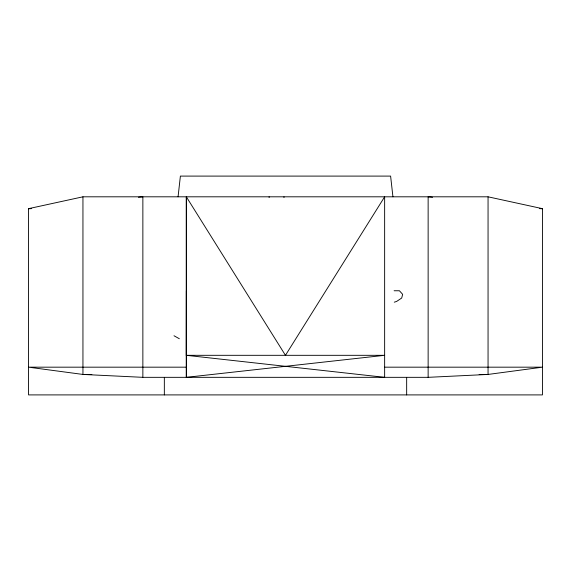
<?xml version="1.0" encoding="UTF-8"?>
<svg xmlns="http://www.w3.org/2000/svg" width="571" height="571" viewBox="0 0 571 571"><rect width="100%" height="100%" fill="white"/><g stroke="black" fill="none" stroke-linecap="round" stroke-linejoin="round"><path stroke-width="0.86" d="M186.274 355.312L384.64 355.319L186.332 377.331L186.332 196.809L285.457 355.319L384.64 196.809L384.64 377.331L186.274 355.312L186.353 290.753M178.066 196.809L180.393 176.096L390.607 176.096L392.934 196.809M394.283 302.18L396.631 301.431L401.691 298.033L402.655 294.336L399.415 290.753L394.111 290.753M31.227 208.665L28.55 208.665L82.945 196.809L488.055 196.809L542.45 208.665L542.45 394.904L28.55 394.904L28.55 208.665L31.205 208.394M138.432 197.273L142.864 196.809L142.864 377.331L428.136 377.331L488.055 374.44L542.45 367.174L384.64 367.174M28.55 208.665L31.212 208.508M539.773 208.665L542.45 208.665L539.795 208.394M186.332 367.174L28.55 367.174L82.945 374.44L142.864 377.331M91.845 374.44L82.945 374.44L82.945 196.809M479.155 374.44L488.055 374.44L488.055 196.809M539.788 208.508L542.45 208.665M432.568 197.273L428.136 196.809L428.136 377.331M173.998 335.755L179.337 338.739M406.659 377.574L406.659 394.904M283.98 196.809L283.98 197.509M269.127 196.809L269.127 197.509M186.332 196.809L186.332 377.331M164.341 377.574L164.341 394.904"/></g></svg>
